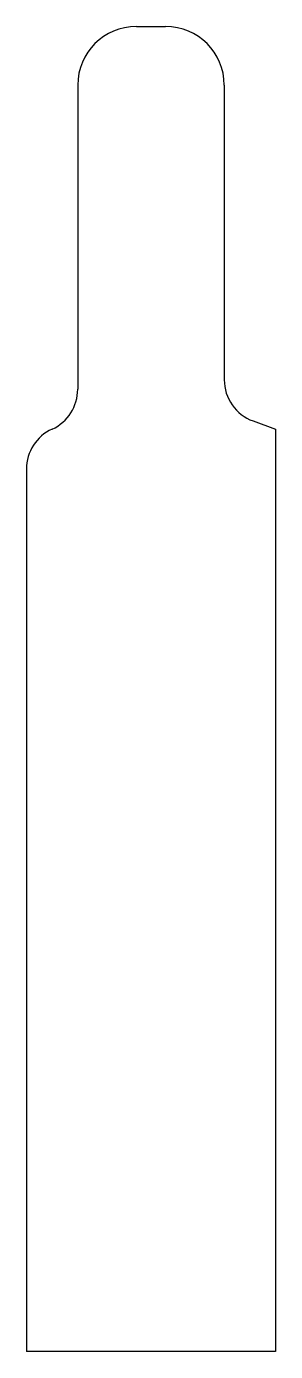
# Model space of a CAD drawing. Header units: millimetres. Extents: x -8.5 to 8.5, y 12.5 to 103.
import ezdxf

# ---------------------------------------------------------------- set-up
doc = ezdxf.new("R2010")
doc.units = ezdxf.units.MM
doc.layers.add('Shape2DView', color=7, linetype='CONTINUOUS')

msp = doc.modelspace()

# ---------------------------------------------------------------- linework, layer by layer
at = {"layer": 'Shape2DView'}
for p, q in [((-1, 103), (1, 103)), ((-5, 99), (-5, 78.2272)), ((5, 99), (5, 78.8745)), ((6.97394, 76.0554), (8.5, 75.5)), ((8.5, 75.5), (8.5, 12.5)), ((-8.5, 72.7728), (-8.5, 12.5)), ((8.5, 12.5), (-8.5, 12.5))]:
    msp.add_line(p, q, dxfattribs=at)
for centre, radius, start, end in [((-1, 99), 4, 90, 180), ((1, 99), 4, 0, 90), ((8, 78.8745), 3, 180, -110), ((-8, 78.2272), 3, -65.3757, 0), ((-5.5, 72.7728), 3, 114.624, 180)]:
    msp.add_arc(centre, radius, start, end, dxfattribs=at)

doc.saveas('drawing.dxf')
